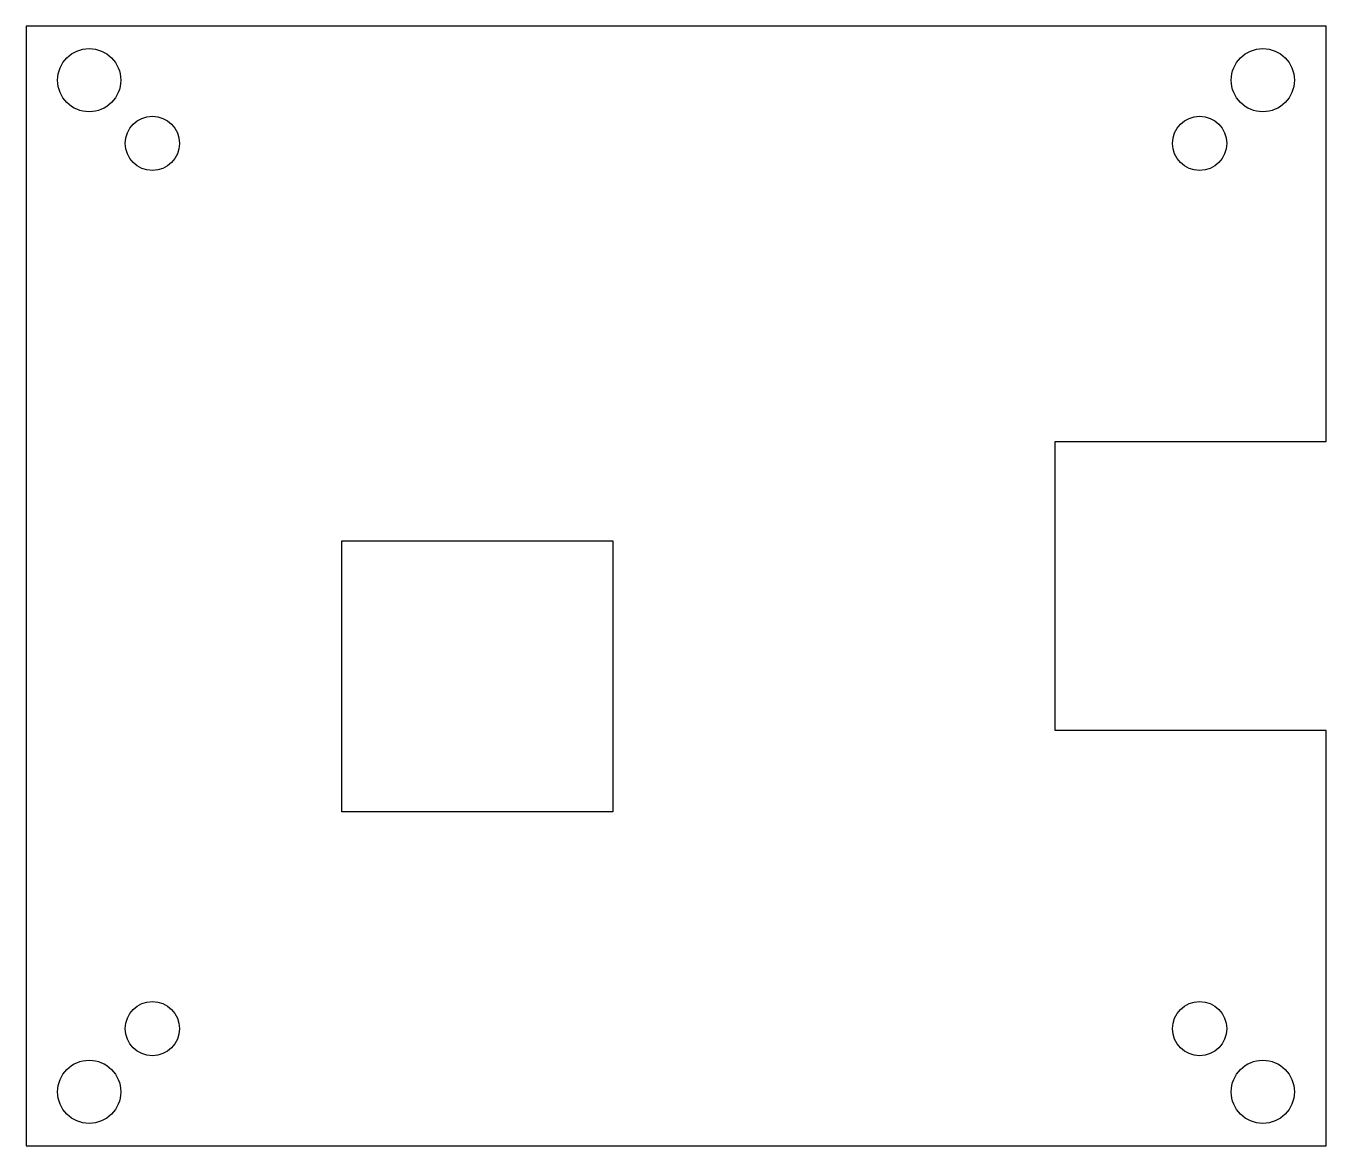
# Model space of a CAD drawing. Header units: millimetres. Extents: x -36 to 36, y -31 to 31.
import ezdxf

# ---------------------------------------------------------------- set-up
doc = ezdxf.new("R2010")
doc.units = ezdxf.units.MM

msp = doc.modelspace()

# ---------------------------------------------------------------- linework, layer by layer
for points in [[(21, 8), (36, 8), (36, 31), (-36, 31), (-36, -31), (36, -31), (36, -8), (21, -8)], [(-18.5, -12.5), (-18.5, 2.5), (-3.5, 2.5), (-3.5, -12.5)]]:
    msp.add_lwpolyline(points, close=True)
for centre, radius in [((-32.5, 28), 1.75), ((32.5, 28), 1.75), ((-29, 24.5), 1.5), ((29, 24.5), 1.5), ((-29, -24.5), 1.5), ((29, -24.5), 1.5), ((-32.5, -28), 1.75), ((32.5, -28), 1.75)]:
    msp.add_circle(centre, radius)

doc.saveas('drawing.dxf')
